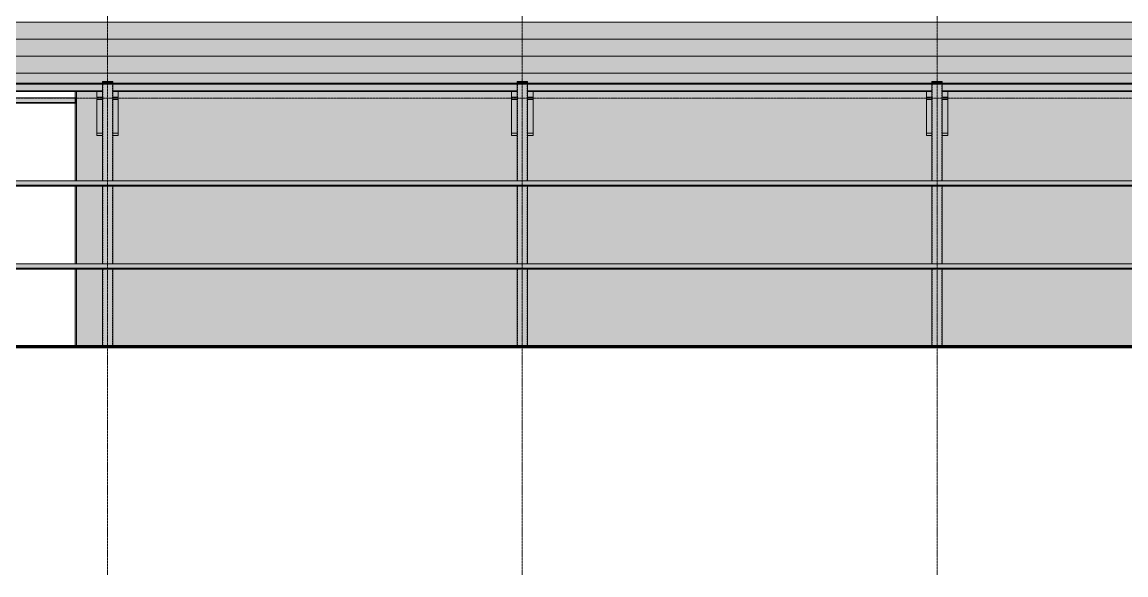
# Model space of a CAD drawing. Header units: inches. Extents: x 20426 to 36348, y -461 to 673.
# Drawn here: x 21101 to 21739, y -132 to 188 of the extents above; entities that cross this region are included whole.
import ezdxf

# ---------------------------------------------------------------- set-up
doc = ezdxf.new("R2010")
doc.units = ezdxf.units.IN
doc.header["$MEASUREMENT"] = 0
doc.linetypes.add('Grid Line 1_2_', pattern=[0.875, 0.5, -0.125, 0.125, -0.125])
doc.linetypes.add('Hidden 1_8_', pattern=[0.1875, 0.125, -0.0625])
for name, color, linetype, lineweight in [('A-FLOR-LEVL', 51, 'Continuous', 9), ('A-ROOF', 132, 'Continuous', 13), ('A-WALL', 113, 'Continuous', 13), ('C-TOPO', 7, 'Continuous', 9), ('I-WALL', 2, 'Continuous', 13), ('S-BEAM', 12, 'Continuous', 9), ('S-COLS', 52, 'Continuous', 9), ('S-GRID', 1, 'Continuous', 9)]:
    doc.layers.add(name, color=color, linetype=linetype, lineweight=lineweight)

# ---------------------------------------------------------------- blocks, each defined once
blk = doc.blocks.new('HSS-Hollow Structural Section-Column - HSS6X6X1_4-556726-Elevation - West')
at = {"layer": 'S-COLS', "linetype": 'Hidden 1_8_'}
for p, q in [((21147.29, 153.64), (21147.29, 152.22)), ((21152.82, 152.22), (21152.82, 153.64)), ((21147.29, 152.18), (21147.29, 152.09)), ((21147.29, 152.09), (21147.29, 96.05)), ((21152.82, 152.09), (21152.82, 152.18)), ((21152.82, 96.05), (21152.82, 152.09)), ((21147.29, 93.02), (21147.29, 48.05)), ((21152.82, 48.05), (21152.82, 93.02)), ((21147.29, 45.02), (21147.29, 0)), ((21152.82, 0), (21152.82, 45.02))]:
    blk.add_line(p, q, dxfattribs=at)
blk = doc.blocks.new('HSS-Hollow Structural Section-Column - HSS6X6X1_4-V12-Elevation - West')
at = {"layer": 'S-COLS', "linetype": 'Hidden 1_8_'}
for p, q in [((21387.29, 153.64), (21387.29, 152.22)), ((21392.82, 152.22), (21392.82, 153.64)), ((21387.29, 152.16), (21387.29, 152.09)), ((21387.29, 152.09), (21387.29, 96.05)), ((21392.82, 152.09), (21392.82, 152.16)), ((21392.82, 96.05), (21392.82, 152.09)), ((21387.29, 93.02), (21387.29, 48.05)), ((21392.82, 48.05), (21392.82, 93.02)), ((21387.29, 45.02), (21387.29, 0)), ((21392.82, 0), (21392.82, 45.02))]:
    blk.add_line(p, q, dxfattribs=at)
blk = doc.blocks.new('HSS-Hollow Structural Section-Column - HSS6X6X1_4-V13-Elevation - West')
at = {"layer": 'S-COLS', "linetype": 'Hidden 1_8_'}
for p, q in [((21627.29, 153.64), (21627.29, 152.22)), ((21632.82, 152.22), (21632.82, 153.64)), ((21627.29, 152.22), (21627.29, 152.15)), ((21627.29, 152.09), (21627.29, 96.05)), ((21632.82, 152.15), (21632.82, 152.22)), ((21632.82, 96.05), (21632.82, 152.09)), ((21627.29, 93.02), (21627.29, 48.05)), ((21632.82, 48.05), (21632.82, 93.02)), ((21627.29, 45.02), (21627.29, 0)), ((21632.82, 0), (21632.82, 45.02))]:
    blk.add_line(p, q, dxfattribs=at)
blk = doc.blocks.new('Girt_Z - 10_D-559342-Elevation - West')
at = {"layer": 'S-BEAM'}
for points in [[(22343.07, 217.2), (22343.07, 217.59), (20676.75, 217.59), (20676.75, 217.2), (22336.71, 217.2)], [(21387.76, 216.98), (22343.07, 216.98), (22343.07, 217.2), (20676.75, 217.2), (20676.75, 216.98), (21368.39, 216.98)], [(21445.86, 207.72), (22343.07, 207.72), (22343.07, 216.98), (20676.75, 216.98), (20676.75, 207.72), (21407.13, 207.72)]]:
    blk.add_hatch(color=256, dxfattribs=at).paths.add_polyline_path(points, flags=0)
blk.add_line((22343.07, 217.59), (20676.75, 217.59), dxfattribs=at)
blk = doc.blocks.new('Girt_Z - 10_D-V16-Elevation - West')
at = {"layer": 'S-BEAM'}
for points in [[(22343.07, 158.01), (22343.07, 158.4), (20676.75, 158.4), (20676.75, 158.01), (22336.71, 158.01)], [(20676.75, 157.8), (22343.07, 157.8), (22343.07, 158.01), (20676.75, 158.01), (20676.75, 157.94)], [(20676.75, 152.22), (20907.05, 152.22), (20907.05, 155.05), (20913.05, 155.05), (20913.05, 152.22), (21147.05, 152.22), (21147.05, 153.64), (21153.05, 153.64), (21153.05, 152.22), (21387.05, 152.22), (21387.05, 153.64), (21393.05, 153.64), (21393.05, 152.22), (21627.05, 152.22), (21627.05, 153.64), (21633.05, 153.64), (21633.05, 152.22), (21867.05, 152.22), (21867.08, 153.64), (21873.05, 153.64), (21873.05, 152.22), (22107.05, 152.22), (22107.05, 153.64), (22113.05, 153.64), (22113.05, 152.22), (22343.07, 152.22), (22343.07, 157.8), (20676.75, 157.8), (20676.75, 152.57)]]:
    blk.add_hatch(color=256, dxfattribs=at).paths.add_polyline_path(points, flags=0)
h = blk.add_hatch(color=256, dxfattribs=at)
h.paths.add_polyline_path([(21484.59, 148.3), (21627.05, 148.3), (21627.05, 152.09), (21393.05, 152.09), (21393.05, 148.3), (21465.23, 148.3)], flags=0)
h.paths.add_polyline_path([(20676.75, 148.3), (20907.05, 148.3), (20907.05, 152.09), (20676.75, 152.09)], flags=0)
h.paths.add_polyline_path([(22343.07, 148.3), (22343.07, 152.09), (22113.05, 152.09), (22113.05, 148.3), (22336.71, 148.3)], flags=0)
h.paths.add_polyline_path([(20913.05, 148.3), (21147.05, 148.3), (21147.05, 152.09), (20913.05, 152.09), (20913.05, 149.9)], flags=0)
h.paths.add_polyline_path([(22107.05, 148.3), (22107.05, 152.09), (21873.05, 152.09), (21873.05, 148.3), (22104.32, 148.3)], flags=0)
h.paths.add_polyline_path([(21867.05, 148.3), (21867.05, 152.09), (21633.05, 152.09), (21633.05, 148.3), (21862.24, 148.3)], flags=0)
h.paths.add_polyline_path([(21153.05, 148.3), (21387.05, 148.3), (21387.05, 152.09), (21153.05, 152.09)], flags=0)
h.paths.add_polyline_path([(22343.07, 152.09), (22343.35, 152.09), (22343.35, 157.8), (22343.07, 157.8), (22343.07, 152.22)], flags=0)
h = blk.add_hatch(color=256, dxfattribs=at)
h.paths.add_polyline_path([(22343.07, 152.09), (22343.07, 152.22), (22113.05, 152.22), (22113.05, 152.09), (22336.71, 152.09)], flags=0)
h.paths.add_polyline_path([(20676.75, 152.09), (20907.05, 152.09), (20907.05, 152.22), (20676.75, 152.22)], flags=0)
h.paths.add_polyline_path([(21368.39, 152.09), (21387.05, 152.09), (21387.05, 152.22), (21153.05, 152.18), (21153.05, 152.09), (21349.03, 152.09)], flags=0)
h.paths.add_polyline_path([(22107.05, 152.09), (22107.05, 152.22), (21873.05, 152.22), (21873.05, 152.09), (22104.32, 152.09)], flags=0)
h.paths.add_polyline_path([(21484.59, 152.09), (21627.05, 152.15), (21627.05, 152.22), (21393.05, 152.16), (21393.05, 152.09), (21465.23, 152.09)], flags=0)
h.paths.add_polyline_path([(20913.05, 152.09), (21147.05, 152.09), (21147.05, 152.22), (20913.05, 152.2)], flags=0)
h.paths.add_polyline_path([(21867.05, 152.09), (21867.05, 152.22), (21633.05, 152.22), (21633.05, 152.09), (21862.24, 152.09)], flags=0)
h = blk.add_hatch(color=256, dxfattribs=at)
h.paths.add_polyline_path([(22343.07, 148.2), (22343.07, 148.29), (22113.05, 148.29), (22113.05, 148.2), (22336.71, 148.2)], flags=0)
h.paths.add_polyline_path([(20680.89, 148.2), (20907.05, 148.2), (20907.05, 148.29), (20676.75, 148.29), (20676.75, 148.2)], flags=0)
h.paths.add_polyline_path([(22107.05, 148.2), (22107.05, 148.29), (21873.05, 148.29), (21873.05, 148.2), (22104.32, 148.2)], flags=0)
h.paths.add_polyline_path([(20913.05, 148.2), (21147.05, 148.2), (21147.05, 148.29), (20913.05, 148.29)], flags=0)
h.paths.add_polyline_path([(21867.05, 148.2), (21867.05, 148.29), (21633.05, 148.29), (21633.05, 148.2), (21862.24, 148.2)], flags=0)
h.paths.add_polyline_path([(21153.05, 148.2), (21387.05, 148.2), (21387.05, 148.29), (21153.05, 148.29)], flags=0)
h.paths.add_polyline_path([(21627.05, 148.2), (21627.05, 148.29), (21393.05, 148.29), (21393.05, 148.2), (21625, 148.2)], flags=0)
h = blk.add_hatch(color=256, dxfattribs=at)
h.paths.add_polyline_path([(22343.07, 147.72), (22343.07, 148.2), (22113.05, 148.2), (22113.05, 147.72), (22336.71, 147.72)], flags=0)
h.paths.add_polyline_path([(20680.89, 147.72), (20907.05, 147.72), (20907.05, 148.2), (20676.75, 148.2), (20676.75, 147.72)], flags=0)
h.paths.add_polyline_path([(22107.05, 147.72), (22107.05, 148.2), (21873.05, 148.2), (21873.05, 147.72), (22104.32, 147.72)], flags=0)
h.paths.add_polyline_path([(20913.05, 147.72), (21147.05, 147.72), (21147.05, 148.2), (20913.05, 148.2)], flags=0)
h.paths.add_polyline_path([(21867.05, 147.72), (21867.05, 148.2), (21633.05, 148.2), (21633.05, 147.72), (21862.24, 147.72)], flags=0)
h.paths.add_polyline_path([(21153.05, 147.72), (21387.05, 147.72), (21387.05, 148.2), (21153.05, 148.2)], flags=0)
h.paths.add_polyline_path([(21627.05, 147.72), (21627.05, 148.2), (21393.05, 148.2), (21393.05, 147.72), (21625, 147.72)], flags=0)
h = blk.add_hatch(color=256, dxfattribs=at)
h.paths.add_polyline_path([(22107.05, 148.29), (22107.05, 148.3), (22104.32, 148.29)], flags=0)
h.paths.add_polyline_path([(21867.05, 148.29), (21867.05, 148.3), (21862.24, 148.29)], flags=0)
h.paths.add_polyline_path([(21627.05, 148.29), (21627.05, 148.3), (21625, 148.29)], flags=0)
for p, q in [((22343.07, 158.4), (20676.75, 158.4)), ((20913.05, 148.29), (21147.05, 148.29)), ((20913.05, 148.2), (21147.05, 148.2)), ((20913.05, 147.72), (21147.06, 147.72)), ((21153.05, 148.29), (21387.05, 148.29)), ((21153.05, 148.2), (21387.05, 148.2)), ((21153.05, 147.72), (21387.06, 147.72)), ((21393.05, 148.29), (21627.05, 148.29)), ((21393.05, 148.2), (21627.05, 148.2)), ((21393.05, 147.72), (21627.06, 147.72)), ((21633.05, 148.29), (21867.05, 148.29)), ((21633.05, 148.2), (21867.05, 148.2)), ((21633.05, 147.72), (21867.06, 147.72))]:
    blk.add_line(p, q, dxfattribs=at)
blk = doc.blocks.new('W-Wide Flange - W21X166-556728-Elevation - West')
at = {"layer": 'S-BEAM'}
h = blk.add_hatch(color=256, dxfattribs=at)
h.paths.add_polyline_path([(21867.05, 144.58), (21867.05, 147.72), (21863.85, 147.72), (21863.85, 144.58)], flags=0)
h.paths.add_polyline_path([(21873.05, 144.58), (21876.25, 144.58), (21876.25, 147.72), (21873.05, 147.72), (21873.05, 145.73)], flags=0)
h = blk.add_hatch(color=256, dxfattribs=at)
h.paths.add_polyline_path([(21867.05, 122.39), (21867.05, 123.73), (21863.85, 123.73), (21863.85, 122.39)], flags=0)
h.paths.add_polyline_path([(21876.25, 122.39), (21876.25, 123.73), (21873.05, 123.73), (21873.05, 122.39)], flags=0)
h.paths.add_polyline_path([(21876.25, 143.24), (21876.25, 144.58), (21873.05, 144.58), (21873.05, 143.24)], flags=0)
h.paths.add_polyline_path([(21863.85, 143.24), (21867.05, 143.24), (21867.05, 144.58), (21863.85, 144.58)], flags=0)
for points in [[(21867.05, 123.73), (21867.05, 143.24), (21863.85, 143.24), (21863.85, 123.73)], [(21873.05, 123.73), (21876.25, 123.73), (21876.25, 143.24), (21873.05, 143.24)]]:
    blk.add_hatch(color=256, dxfattribs=at).paths.add_polyline_path(points, flags=0)
for p, q in [((21863.85, 144.58), (21863.85, 147.72)), ((21876.25, 144.58), (21876.25, 147.72)), ((21867.06, 144.58), (21863.85, 144.58)), ((21863.85, 144.58), (21863.85, 143.24)), ((21863.85, 143.24), (21867.06, 143.24)), ((21863.85, 143.24), (21863.85, 123.73)), ((21876.25, 144.58), (21873.05, 144.58)), ((21873.05, 143.24), (21876.25, 143.24)), ((21876.25, 143.24), (21876.25, 144.58)), ((21876.25, 123.73), (21876.25, 143.24)), ((21863.85, 123.73), (21863.85, 122.39)), ((21867.05, 123.73), (21863.85, 123.73)), ((21863.85, 122.39), (21867.05, 122.39)), ((21876.25, 123.73), (21873.05, 123.73)), ((21873.05, 122.39), (21876.25, 122.39)), ((21876.25, 122.39), (21876.25, 123.73))]:
    blk.add_line(p, q, dxfattribs=at)
blk = doc.blocks.new('Girt_C - 8_D-560235-Elevation - West')
at = {"layer": 'S-BEAM'}
for points in [[(21392.6, 47.87), (22343.07, 47.87), (22343.07, 48.05), (20663.05, 48), (20663.05, 47.87), (21387.76, 47.87)], [(22343.07, 45.5), (22343.07, 47.87), (20663.05, 47.87), (20663.05, 45.5), (22336.71, 45.5)], [(21387.76, 45.02), (22343.07, 45.02), (22343.07, 45.5), (20663.05, 45.5), (20663.05, 45.02), (21368.39, 45.02)]]:
    blk.add_hatch(color=256, dxfattribs=at).paths.add_polyline_path(points, flags=0)
for p, q in [((22343.07, 48.05), (20663.05, 48.05)), ((20663.05, 45.5), (22343.07, 45.5)), ((20663.05, 45.02), (22343.07, 45.02))]:
    blk.add_line(p, q, dxfattribs=at)
blk = doc.blocks.new('Girt_C - 8_D-V21-Elevation - West')
at = {"layer": 'S-BEAM'}
for points in [[(20663.05, 95.87), (22343.07, 95.87), (22343.07, 96.05), (20663.05, 96)], [(21387.76, 93.5), (22343.07, 93.5), (22343.07, 95.87), (20663.05, 95.87), (20663.05, 93.5), (21368.39, 93.5)], [(22343.07, 93.02), (22343.07, 93.5), (20663.05, 93.5), (20663.05, 93.02), (22336.71, 93.02)]]:
    blk.add_hatch(color=256, dxfattribs=at).paths.add_polyline_path(points, flags=0)
for p, q in [((22343.07, 96.05), (20663.05, 96.05)), ((20663.05, 93.5), (22343.07, 93.5)), ((20663.05, 93.02), (22343.07, 93.02))]:
    blk.add_line(p, q, dxfattribs=at)
blk = doc.blocks.new('Girt_C - 8_D-560230-Elevation - West')
at = {"layer": 'S-BEAM'}
h = blk.add_hatch(color=256, dxfattribs=at)
h.paths.add_polyline_path([(20864.87, 143.87), (20903.85, 143.87), (20903.85, 144.05), (20676.25, 144), (20676.25, 143.87), (20860.03, 143.87)], flags=0)
h.paths.add_polyline_path([(20663.05, 143.87), (20663.85, 143.87), (20663.85, 143.95), (20663.05, 143.95)], flags=0)
h.paths.add_polyline_path([(21131.27, 143.87), (21131.27, 144.05), (20916.25, 144), (20916.25, 143.87), (21097.26, 143.87)], flags=0)
h = blk.add_hatch(color=256, dxfattribs=at)
h.paths.add_polyline_path([(20663.05, 141.5), (20663.85, 141.5), (20663.85, 143.87), (20663.05, 143.87), (20663.05, 143.24)], flags=0)
h.paths.add_polyline_path([(21131.27, 141.5), (21131.27, 143.87), (20916.25, 143.87), (20916.25, 141.5), (21097.26, 141.5)], flags=0)
h.paths.add_polyline_path([(20676.25, 141.5), (20903.85, 141.5), (20903.85, 143.87), (20676.25, 143.87), (20676.25, 143.24)], flags=0)
h = blk.add_hatch(color=256, dxfattribs=at)
h.paths.add_polyline_path([(20942.33, 141.02), (21131.27, 141.02), (21131.27, 141.5), (20916.25, 141.5), (20916.25, 141.02), (20922.97, 141.02)], flags=0)
h.paths.add_polyline_path([(20903.85, 141.02), (20903.85, 141.5), (20676.25, 141.5), (20676.25, 141.02), (20903.6, 141.02)], flags=0)
h.paths.add_polyline_path([(20663.85, 141.02), (20663.85, 141.5), (20663.05, 141.5), (20663.05, 141.02)], flags=0)
for points in [[(21131.56, 143.87), (21132.05, 143.87), (21132.05, 144.05), (21131.27, 144), (21131.27, 143.87)], [(21131.56, 141.5), (21132.05, 141.5), (21132.05, 143.87), (21131.27, 143.87), (21131.27, 141.5)], [(21131.57, 141.02), (21132.05, 141.02), (21132.05, 141.5), (21131.27, 141.5), (21131.27, 141.02)]]:
    blk.add_hatch(color=256, dxfattribs=at).paths.add_polyline_path(points, flags=0)
for p, q in [((20663.05, 143.87), (20663.05, 143.95)), ((20663.05, 141.5), (20663.05, 143.87)), ((20663.05, 141.02), (20663.05, 141.5)), ((20663.05, 141.5), (20663.85, 141.5)), ((20663.85, 141.02), (20663.05, 141.02)), ((20903.85, 144.05), (20676.25, 144.05)), ((20676.25, 141.5), (20903.85, 141.5)), ((20903.85, 141.02), (20676.25, 141.02)), ((21131.27, 144.05), (20916.25, 144.05)), ((20916.25, 141.5), (21131.27, 141.5)), ((21131.27, 141.02), (20916.25, 141.02)), ((21132.05, 144.05), (21131.27, 144.05)), ((21131.27, 141.5), (21132.05, 141.5)), ((21132.05, 141.02), (21131.27, 141.02))]:
    blk.add_line(p, q, dxfattribs=at)

msp = doc.modelspace()

# ---------------------------------------------------------------- hatches: boundary and pattern name
at = {"layer": 'A-ROOF', "transparency": 33554611}
msp.add_hatch(color=256, dxfattribs=at).paths.add_polyline_path([(21407.13, 152.09), (22343.07, 152.09), (22343.07, 152.57), (20657.77, 152.57), (20657.77, 152.09), (21397.44, 152.09)], flags=0)
at = {"layer": 'A-WALL', "transparency": 33554611}
h = msp.add_hatch(color=256, dxfattribs=at)
h.paths.add_polyline_path([(21131.27, 0), (21132.05, 0), (21132.05, 45.02), (21131.27, 45.02), (21131.27, 12)], flags=0)
h.paths.add_polyline_path([(21131.89, 48.05), (21132.05, 48.05), (21132.05, 93.02), (21131.27, 93.02), (21131.27, 48.05)], flags=0)
h.paths.add_polyline_path([(21131.72, 96.05), (21132.05, 96.05), (21132.05, 147.72), (21131.27, 147.72), (21131.27, 96.05)], flags=0)
h.paths.add_polyline_path([(21131.27, 220.47), (21132.05, 220.47), (21132.05, 445.03), (21131.27, 445.1), (21131.27, 228)], flags=0)
msp.add_hatch(color=256, dxfattribs=at).paths.add_polyline_path([(22343.07, 152.09), (22343.07, 152.22), (20657.77, 152.22), (20657.77, 152.09), (22336.71, 152.09)], flags=0)
h = msp.add_hatch(color=256, dxfattribs=at)
h.paths.add_polyline_path([(21131.27, 0), (21132.05, 0), (21132.05, 45.02), (21131.27, 45.02), (21131.27, 12)], flags=0)
h.paths.add_polyline_path([(21131.89, 48.05), (21132.05, 48.05), (21132.05, 93.02), (21131.27, 93.02), (21131.27, 48.05)], flags=0)
at = {"layer": 'I-WALL'}
h = msp.add_hatch(color=256, dxfattribs=at)
h.paths.add_polyline_path([(22104.32, 0), (22107.05, 0), (22107.05, 45.02), (21873.05, 45.02), (21873.05, 0), (21949.39, 0)], flags=0)
h.paths.add_polyline_path([(21136, 0), (21147.05, 0), (21147.05, 45.02), (21132.05, 45.02), (21132.05, 0)], flags=0)
h.paths.add_polyline_path([(21153.05, 0), (21387.05, 0), (21387.05, 45.02), (21153.05, 45.02), (21153.05, 1.56)], flags=0)
h.paths.add_polyline_path([(21393.05, 0), (21627.05, 0), (21627.05, 45.02), (21393.05, 45.02), (21393.05, 12)], flags=0)
h.paths.add_polyline_path([(21633.05, 0), (21867.05, 0), (21867.05, 45.02), (21633.05, 45.02), (21633.05, 12)], flags=0)
h.paths.add_polyline_path([(22113.05, 0), (22262.95, 0), (22262.95, 45.02), (22113.05, 45.02), (22113.05, 3.64)], flags=0)
h.paths.add_polyline_path([(22343.07, 0), (22343.07, 45.02), (22340.95, 45.02), (22340.95, 0)], flags=0)
h.paths.add_polyline_path([(21484.59, 48.05), (21627.05, 48.05), (21627.05, 93.02), (21393.05, 93.02), (21393.05, 48.05), (21407.13, 48.05)], flags=0)
h.paths.add_polyline_path([(22259.25, 48.05), (22262.95, 48.05), (22262.95, 87), (22340.95, 87), (22340.95, 48.05), (22343.07, 48.05), (22343.07, 93.02), (22113.05, 93.02), (22113.05, 48.05), (22181.78, 48.05)], flags=0)
h.paths.add_polyline_path([(21155.36, 48.05), (21387.05, 48.05), (21387.05, 93.02), (21153.05, 93.02), (21153.05, 48.05)], flags=0)
h.paths.add_polyline_path([(21132.05, 48.05), (21147.05, 48.05), (21147.05, 93.02), (21132.05, 93.02), (21132.05, 78.86)], flags=0)
h.paths.add_polyline_path([(21633.05, 48.05), (21867.05, 48.05), (21867.05, 93.02), (21633.05, 93.02), (21633.05, 62.14)], flags=0)
h.paths.add_polyline_path([(22107.05, 48.05), (22107.05, 93.02), (21873.05, 93.02), (21873.05, 48.05), (22104.32, 48.05)], flags=0)
h.paths.add_polyline_path([(21873.05, 96.05), (22107.05, 96.05), (22107.05, 122.39), (22103.85, 122.39), (22103.85, 147.72), (21876.25, 147.72), (21876.25, 122.39), (21873.05, 122.39)], flags=0)
h.paths.add_polyline_path([(21562.06, 96.05), (21627.05, 96.05), (21627.05, 122.39), (21623.85, 122.39), (21623.85, 147.72), (21396.25, 147.72), (21396.25, 122.39), (21393.05, 122.39), (21393.05, 96.05), (21484.59, 96.05)], flags=0)
h.paths.add_polyline_path([(22181.78, 96.05), (22343.07, 96.05), (22343.07, 147.72), (22116.25, 147.72), (22116.25, 122.39), (22113.05, 122.39), (22113.05, 96.05), (22171.02, 96.05)], flags=0)
h.paths.add_polyline_path([(21132.05, 96.05), (21147.05, 96.05), (21147.05, 122.39), (21143.85, 122.39), (21143.85, 147.72), (21132.05, 147.72), (21132.05, 145.73)], flags=0)
h.paths.add_polyline_path([(21633.05, 96.05), (21867.05, 96.05), (21867.05, 122.39), (21863.85, 122.39), (21863.85, 147.72), (21636.25, 147.72), (21636.25, 122.39), (21633.05, 122.39), (21633.05, 112.29)], flags=0)
h.paths.add_polyline_path([(21387.05, 96.05), (21387.05, 122.39), (21383.85, 122.39), (21383.85, 147.72), (21156.25, 147.72), (21156.25, 122.39), (21153.05, 122.39), (21153.05, 96.05), (21368.39, 96.05)], flags=0)
h.paths.add_polyline_path([(22343.85, 152.09), (22343.85, 221.17), (22343.07, 221.3), (22343.07, 217.59), (22343.35, 217.59), (22343.35, 152.09)], flags=0)
at = {"layer": 'S-COLS'}
for points in [[(21147.12, 152.22), (21147.52, 152.22), (21147.52, 153.64), (21147.05, 153.64), (21147.05, 152.22), (21147.12, 152.22)], [(21150.52, 152.22), (21152.59, 152.22), (21152.59, 153.64), (21147.52, 153.64), (21147.52, 152.22)], [(21152.59, 152.22), (21153.05, 152.22), (21153.05, 153.64), (21152.59, 153.64), (21152.59, 152.57)], [(21387.12, 152.22), (21387.52, 152.22), (21387.52, 153.64), (21387.05, 153.64), (21387.05, 152.22), (21387.12, 152.22)], [(21387.76, 152.22), (21392.59, 152.22), (21392.59, 153.64), (21387.52, 153.64), (21387.52, 152.22)], [(21392.82, 152.22), (21393.05, 152.22), (21393.05, 153.64), (21392.59, 153.64), (21392.6, 152.22), (21392.82, 152.22)], [(21627.52, 152.22), (21627.52, 153.64), (21627.05, 153.64), (21627.05, 152.22), (21627.29, 152.22)], [(21629.84, 152.22), (21632.59, 152.22), (21632.59, 153.64), (21627.52, 153.64), (21627.52, 152.22)], [(21632.59, 152.22), (21633.05, 152.22), (21633.05, 153.64), (21632.59, 153.64), (21632.59, 152.57)], [(21147.05, 152.09), (21147.52, 152.09), (21147.52, 152.22), (21147.05, 152.18), (21147.05, 152.09)], [(21152.59, 152.09), (21152.59, 152.22), (21147.52, 152.18), (21147.52, 152.09), (21150.52, 152.09)], [(21152.99, 152.09), (21153.05, 152.09), (21153.05, 152.22), (21152.59, 152.18), (21152.59, 152.09), (21152.99, 152.09)], [(21387.12, 152.09), (21387.52, 152.09), (21387.52, 152.22), (21387.05, 152.16), (21387.05, 152.09)], [(21392.59, 152.09), (21392.59, 152.22), (21387.52, 152.16), (21387.52, 152.09), (21387.76, 152.09)], [(21393.05, 152.09), (21393.05, 152.22), (21392.59, 152.16), (21392.6, 152.09), (21392.99, 152.09)], [(21627.12, 152.09), (21627.52, 152.15), (21627.52, 152.22), (21627.05, 152.22), (21627.05, 152.09)], [(21632.59, 152.09), (21632.59, 152.22), (21627.52, 152.22), (21627.52, 152.09), (21629.84, 152.09)], [(21632.99, 152.09), (21633.05, 152.15), (21633.05, 152.22), (21632.59, 152.22), (21632.59, 152.09), (21632.99, 152.09)]]:
    msp.add_hatch(color=256, dxfattribs=at).paths.add_polyline_path(points, flags=0)
h = msp.add_hatch(color=256, dxfattribs=at)
h.paths.add_polyline_path([(21147.29, 0), (21147.52, 0), (21147.52, 45.02), (21147.05, 45.02), (21147.05, 0), (21147.12, 0)], flags=0)
h.paths.add_polyline_path([(21147.52, 48.05), (21147.52, 93.02), (21147.05, 93.02), (21147.1, 48.05), (21147.45, 48.05)], flags=0)
h.paths.add_polyline_path([(21147.37, 96.05), (21147.52, 96.05), (21147.52, 152.09), (21147.05, 152.09), (21147.08, 96.05), (21147.29, 96.05)], flags=0)
h = msp.add_hatch(color=256, dxfattribs=at)
h.paths.add_polyline_path([(21150.52, 0), (21152.59, 0), (21152.59, 45.02), (21147.52, 45.02), (21147.52, 0)], flags=0)
h.paths.add_polyline_path([(21147.52, 48.05), (21152.59, 48.05), (21152.59, 93.02), (21147.52, 93.02), (21147.52, 49.61)], flags=0)
h.paths.add_polyline_path([(21147.52, 96.05), (21152.59, 96.05), (21152.59, 152.09), (21147.52, 152.09), (21147.52, 99.76)], flags=0)
h = msp.add_hatch(color=256, dxfattribs=at)
h.paths.add_polyline_path([(21152.82, 0), (21153.05, 0), (21153.03, 45.02), (21152.59, 45.02), (21152.59, 0)], flags=0)
h.paths.add_polyline_path([(21152.59, 48.05), (21153.05, 48.05), (21153.02, 93.02), (21152.59, 93.02), (21152.59, 53.79)], flags=0)
h.paths.add_polyline_path([(21152.67, 96.05), (21153.05, 96.05), (21153.05, 152.09), (21152.59, 152.09), (21152.59, 96.05)], flags=0)
h = msp.add_hatch(color=256, dxfattribs=at)
h.paths.add_polyline_path([(21387.29, 0), (21387.52, 0), (21387.52, 45.02), (21387.05, 45.02), (21387.05, 0), (21387.12, 0)], flags=0)
h.paths.add_polyline_path([(21387.1, 48.05), (21387.52, 48.05), (21387.52, 93.02), (21387.05, 93.02), (21387.05, 48.05)], flags=0)
h.paths.add_polyline_path([(21387.52, 96.05), (21387.52, 152.09), (21387.05, 152.09), (21387.08, 96.05), (21387.37, 96.05)], flags=0)
h = msp.add_hatch(color=256, dxfattribs=at)
h.paths.add_polyline_path([(21387.76, 0), (21392.59, 0), (21392.59, 45.02), (21387.52, 45.02), (21387.52, 0)], flags=0)
h.paths.add_polyline_path([(21387.52, 48.05), (21392.59, 48.05), (21392.59, 93.02), (21387.52, 93.02), (21387.52, 78.86)], flags=0)
h.paths.add_polyline_path([(21387.76, 96.05), (21392.59, 96.05), (21392.59, 152.09), (21387.52, 152.09), (21387.52, 96.05)], flags=0)
h = msp.add_hatch(color=256, dxfattribs=at)
h.paths.add_polyline_path([(21392.82, 0), (21393.05, 0), (21393.03, 45.02), (21392.59, 45.02), (21392.59, 0)], flags=0)
h.paths.add_polyline_path([(21392.59, 48.05), (21393.05, 48.05), (21393.02, 93.02), (21392.59, 93.02), (21392.59, 53.79)], flags=0)
h.paths.add_polyline_path([(21392.6, 96.05), (21393.05, 96.05), (21393.05, 152.09), (21392.59, 152.09), (21392.59, 96.05)], flags=0)
h = msp.add_hatch(color=256, dxfattribs=at)
h.paths.add_polyline_path([(21627.29, 0), (21627.52, 0), (21627.52, 45.02), (21627.05, 45.02), (21627.05, 0), (21627.12, 0)], flags=0)
h.paths.add_polyline_path([(21627.52, 48.05), (21627.52, 93.02), (21627.05, 93.02), (21627.1, 48.05), (21627.45, 48.05)], flags=0)
h.paths.add_polyline_path([(21627.37, 96.05), (21627.52, 96.05), (21627.52, 152.09), (21627.05, 152.09), (21627.08, 96.05), (21627.29, 96.05)], flags=0)
h = msp.add_hatch(color=256, dxfattribs=at)
h.paths.add_polyline_path([(21629.84, 0), (21632.59, 0), (21632.59, 45.02), (21627.52, 45.02), (21627.52, 0)], flags=0)
h.paths.add_polyline_path([(21627.52, 48.05), (21632.59, 48.05), (21632.59, 93.02), (21627.52, 93.02), (21627.52, 62.14)], flags=0)
h.paths.add_polyline_path([(21627.52, 96.05), (21632.59, 96.05), (21632.59, 152.09), (21627.52, 152.09), (21627.52, 112.29)], flags=0)
h = msp.add_hatch(color=256, dxfattribs=at)
h.paths.add_polyline_path([(21632.82, 0), (21633.05, 0), (21633.03, 45.02), (21632.59, 45.02), (21632.59, 0)], flags=0)
h.paths.add_polyline_path([(21632.59, 48.05), (21633.05, 48.05), (21633.02, 93.02), (21632.59, 93.02), (21632.59, 62.14)], flags=0)
h.paths.add_polyline_path([(21632.67, 96.05), (21633.05, 96.05), (21633.05, 152.09), (21632.59, 152.09), (21632.59, 96.05)], flags=0)

# ---------------------------------------------------------------- linework, layer by layer
at = {"layer": 'A-FLOR-LEVL', "linetype": 'Grid Line 1_2_'}
for p, q in [((20426.1, 144), (23162.87, 144)), ((20426.1, 0), (23162.87, 0))]:
    msp.add_line(p, q, dxfattribs=at)
at = {"layer": 'A-ROOF'}
for p, q in [((20657.77, 152.57), (22343.07, 152.57)), ((22343.07, 152.09), (20657.77, 152.09))]:
    msp.add_line(p, q, dxfattribs=at)
at = {"layer": 'A-WALL'}
for p, q in [((22343.85, 152.09), (20657.77, 152.09)), ((20658.55, 152.22), (22343.07, 152.22)), ((21131.27, 96.05), (21131.27, 147.72)), ((21131.27, 147.72), (21131.27, 144.05)), ((21131.27, 141.02), (21131.27, 96.05)), ((21131.27, 48.05), (21131.27, 93.02)), ((21131.27, 93.02), (21131.27, 48.05)), ((21131.27, 48.05), (21131.27, 93.02)), ((21131.27, 0), (21131.27, 45.02)), ((21131.27, 45.02), (21131.27, 0)), ((21131.27, 0), (21131.27, 45.02)), ((22340.95, 0), (20658.55, 0))]:
    msp.add_line(p, q, dxfattribs=at)
at = {"layer": 'C-TOPO', "lineweight": 70}
msp.add_line((22625.07, 0), (20573.55, 0), dxfattribs=at)
at = {"layer": 'C-TOPO'}
for p, q in [((22625.07, 0), (20573.55, 0)), ((20914.03, 0), (21131.27, 0)), ((21131.27, 0), (21132.05, 0))]:
    msp.add_line(p, q, dxfattribs=at)
at = {"layer": 'I-WALL'}
for p, q in [((21132.05, 147.72), (21132.05, 96.05)), ((21132.05, 93.02), (21132.05, 48.05)), ((21132.05, 45.02), (21132.05, 0))]:
    msp.add_line(p, q, dxfattribs=at)
at = {"layer": 'S-COLS'}
for p, q in [((21147.05, 153.64), (21147.05, 152.22)), ((21147.52, 153.64), (21147.05, 153.64)), ((21152.59, 153.64), (21147.52, 153.64)), ((21153.05, 153.64), (21152.59, 153.64)), ((21153.05, 152.22), (21153.05, 153.64)), ((21387.05, 153.64), (21387.05, 152.22)), ((21387.52, 153.64), (21387.05, 153.64)), ((21392.59, 153.64), (21387.52, 153.64)), ((21393.05, 153.64), (21392.59, 153.64)), ((21393.05, 152.22), (21393.05, 153.64)), ((21627.05, 153.64), (21627.05, 152.22)), ((21627.52, 153.64), (21627.05, 153.64)), ((21632.59, 153.64), (21627.52, 153.64)), ((21633.05, 153.64), (21632.59, 153.64)), ((21633.05, 152.22), (21633.05, 153.64)), ((21147.05, 152.18), (21147.05, 152.09)), ((21147.05, 152.09), (21147.05, 96.05)), ((21153.05, 152.09), (21153.05, 152.18)), ((21153.05, 96.05), (21153.05, 152.09)), ((21387.05, 152.16), (21387.05, 152.09)), ((21387.05, 152.09), (21387.05, 96.05)), ((21393.05, 152.09), (21393.05, 152.16)), ((21393.05, 96.05), (21393.05, 152.09)), ((21627.05, 152.22), (21627.05, 152.15)), ((21627.05, 152.09), (21627.05, 96.05)), ((21633.05, 152.15), (21633.05, 152.22)), ((21633.05, 96.05), (21633.05, 152.09)), ((21147.05, 93.02), (21147.05, 48.05)), ((21153.05, 48.05), (21153.05, 93.02)), ((21387.05, 93.02), (21387.05, 48.05)), ((21393.05, 48.05), (21393.05, 93.02)), ((21627.05, 93.02), (21627.05, 48.05)), ((21633.05, 48.05), (21633.05, 93.02)), ((21147.05, 45.02), (21147.05, 0)), ((21153.05, 0), (21153.05, 45.02)), ((21387.05, 45.02), (21387.05, 0)), ((21393.05, 0), (21393.05, 45.02)), ((21627.05, 45.02), (21627.05, 0)), ((21633.05, 0), (21633.05, 45.02)), ((21147.52, 0), (21147.05, 0)), ((21152.59, 0), (21147.52, 0)), ((21153.05, 0), (21152.59, 0)), ((21387.52, 0), (21387.05, 0)), ((21392.59, 0), (21387.52, 0)), ((21393.05, 0), (21392.59, 0)), ((21627.52, 0), (21627.05, 0)), ((21632.59, 0), (21627.52, 0)), ((21633.05, 0), (21632.59, 0))]:
    msp.add_line(p, q, dxfattribs=at)
at = {"layer": 'S-GRID', "linetype": 'Grid Line 1_2_'}
for p, q in [((21150.05, -132), (21150.05, 609)), ((21390.05, -132), (21390.05, 609)), ((21630.05, -132), (21630.05, 609))]:
    msp.add_line(p, q, dxfattribs=at)

# ---------------------------------------------------------------- block references
at = {"layer": 'S-BEAM'}
for name, p in [('Girt_Z - 10_D-559342-Elevation - West', (0, -29.59)), ('Girt_Z - 10_D-559342-Elevation - West', (0, -39.46)), ('Girt_Z - 10_D-559342-Elevation - West', (0, -49.32)), ('Girt_Z - 10_D-V16-Elevation - West', (0, 0)), ('W-Wide Flange - W21X166-556728-Elevation - West', (-720, 0)), ('W-Wide Flange - W21X166-556728-Elevation - West', (-480, 0)), ('W-Wide Flange - W21X166-556728-Elevation - West', (-240, 0)), ('Girt_C - 8_D-560230-Elevation - West', (0, 0)), ('Girt_C - 8_D-V21-Elevation - West', (0, 0)), ('Girt_C - 8_D-560235-Elevation - West', (0, 0))]:
    msp.add_blockref(name, p, dxfattribs=at)
at = {"layer": 'S-COLS', "linetype": 'Hidden 1_8_'}
for name in ['HSS-Hollow Structural Section-Column - HSS6X6X1_4-556726-Elevation - West', 'HSS-Hollow Structural Section-Column - HSS6X6X1_4-V12-Elevation - West', 'HSS-Hollow Structural Section-Column - HSS6X6X1_4-V13-Elevation - West']:
    msp.add_blockref(name, (0, 0), dxfattribs=at)

doc.saveas('drawing.dxf')
